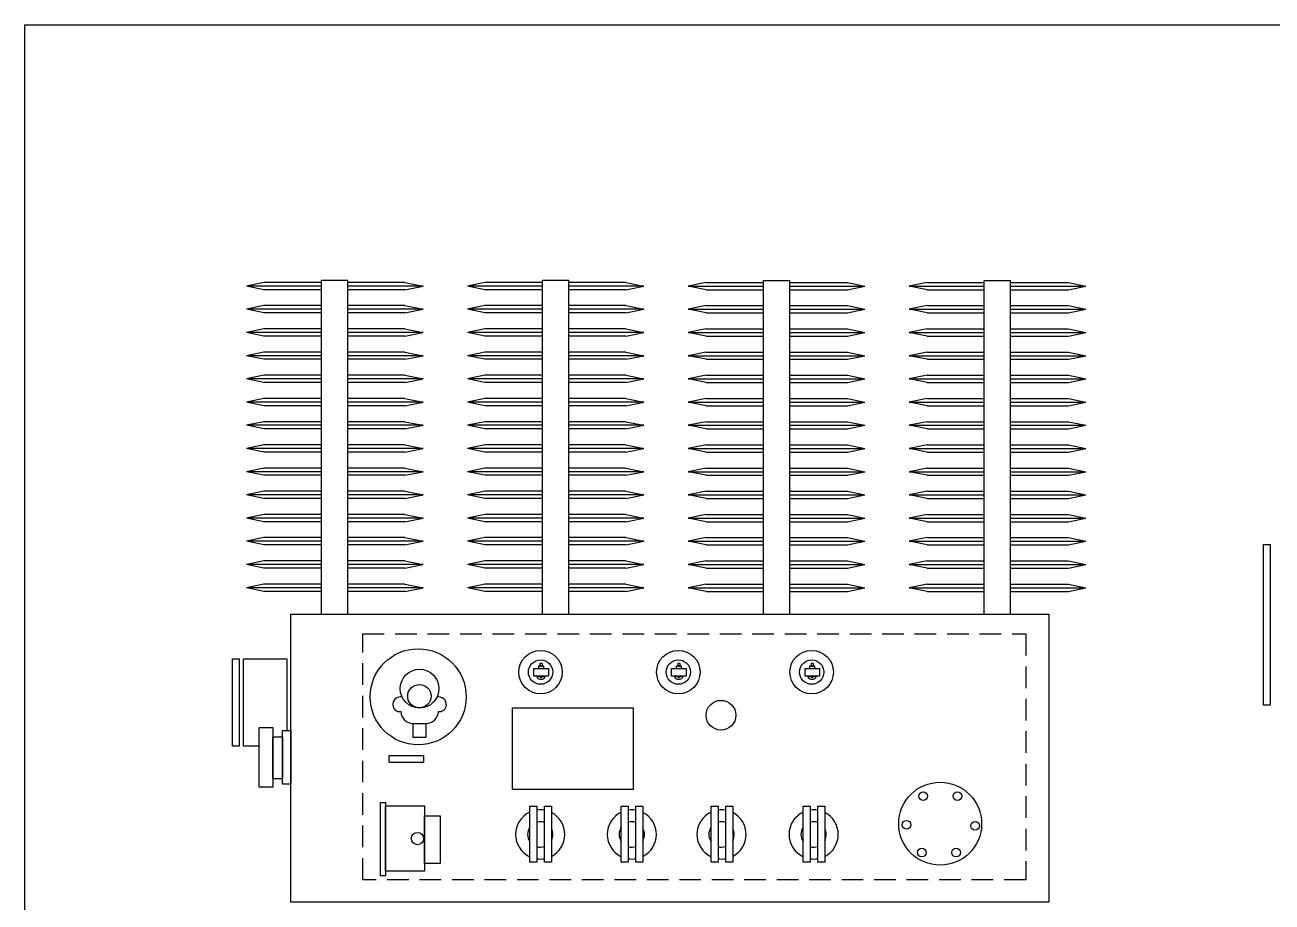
# Model space of a CAD drawing. Header units: millimetres. Extents: x 5537 to 25002, y 8409 to 18291.
# Drawn here: x 12480 to 14675, y 16723 to 18267 of the extents above; entities that cross this region are included whole.
import ezdxf

# ---------------------------------------------------------------- set-up
doc = ezdxf.new("R2010")
doc.units = ezdxf.units.MM
doc.linetypes.add('DASHED', pattern=[19.05, 12.7, -6.35])

msp = doc.modelspace()

# ---------------------------------------------------------------- linework, layer by layer
at = {"color": 1}
for p, q in [((12900.8, 17813.6), (12870.2, 17807.3)), ((13002.5, 17807.3), (12870.2, 17807.3)), ((12900.8, 17800.9), (12870.2, 17807.3)), ((13002.5, 17813.6), (12900.8, 17813.6)), ((13048.8, 17817), (13002.5, 17817)), ((13002.5, 17229.7), (13002.5, 17817)), ((13048.8, 17229.7), (13048.8, 17817)), ((13149.2, 17813.6), (13048.8, 17813.6)), ((13181, 17807.3), (13048.8, 17807.3)), ((13149.2, 17813.6), (13181, 17807.3)), ((13149.2, 17800.9), (13181, 17807.3)), ((13289.6, 17813.6), (13259.1, 17807.3)), ((13391.3, 17807.3), (13259.1, 17807.3)), ((13289.6, 17800.9), (13259.1, 17807.3)), ((13391.3, 17813.6), (13289.6, 17813.6)), ((13437.6, 17817), (13391.3, 17817)), ((13391.3, 17229.7), (13391.3, 17817)), ((13437.6, 17229.7), (13437.6, 17817)), ((13538.1, 17813.6), (13437.6, 17813.6)), ((13569.8, 17807.3), (13437.6, 17807.3)), ((13538.1, 17813.6), (13569.8, 17807.3)), ((13538.1, 17800.9), (13569.8, 17807.3)), ((13679.7, 17813.6), (13647.9, 17807.3)), ((13647.9, 17807.3), (13780.2, 17807.3)), ((13679.7, 17800.9), (13647.9, 17807.3)), ((13679.7, 17813.6), (13780.2, 17813.6)), ((13780.2, 17817), (13826.4, 17817)), ((13780.2, 17229.7), (13780.2, 17817)), ((13826.4, 17229.7), (13826.4, 17817)), ((13826.4, 17813.6), (13928.2, 17813.6)), ((13826.4, 17807.3), (13958.7, 17807.3)), ((13928.2, 17813.6), (13958.7, 17807.3)), ((13928.2, 17800.9), (13958.7, 17807.3)), ((14068.5, 17813.6), (14036.8, 17807.3)), ((14036.8, 17807.3), (14169, 17807.3)), ((14068.5, 17800.9), (14036.8, 17807.3)), ((14068.5, 17813.6), (14169, 17813.6)), ((14169, 17817), (14215.3, 17817)), ((14169, 17229.7), (14169, 17817)), ((14215.3, 17229.7), (14215.3, 17817)), ((14215.3, 17813.6), (14317, 17813.6)), ((14215.3, 17807.3), (14347.5, 17807.3)), ((14317, 17813.6), (14347.5, 17807.3)), ((14317, 17800.9), (14347.5, 17807.3)), ((13002.5, 17800.9), (12900.8, 17800.9)), ((13149.2, 17800.9), (13048.8, 17800.9)), ((13391.3, 17800.9), (13289.6, 17800.9)), ((13538.1, 17800.9), (13437.6, 17800.9)), ((13679.7, 17800.9), (13780.2, 17800.9)), ((13826.4, 17800.9), (13928.2, 17800.9)), ((14068.5, 17800.9), (14169, 17800.9)), ((14215.3, 17800.9), (14317, 17800.9)), ((12900.8, 17772.8), (12870.2, 17766.4)), ((13002.5, 17766.4), (12870.2, 17766.4)), ((12900.8, 17760), (12870.2, 17766.4)), ((13002.5, 17772.8), (12900.8, 17772.8)), ((13002.5, 17760), (12900.8, 17760)), ((13149.2, 17772.8), (13048.8, 17772.8)), ((13181, 17766.4), (13048.8, 17766.4)), ((13149.2, 17760), (13048.8, 17760)), ((13149.2, 17772.8), (13181, 17766.4)), ((13149.2, 17760), (13181, 17766.4)), ((13289.6, 17772.8), (13259.1, 17766.4)), ((13391.3, 17766.4), (13259.1, 17766.4)), ((13289.6, 17760), (13259.1, 17766.4)), ((13391.3, 17772.8), (13289.6, 17772.8)), ((13391.3, 17760), (13289.6, 17760)), ((13538.1, 17772.8), (13437.6, 17772.8)), ((13569.8, 17766.4), (13437.6, 17766.4)), ((13538.1, 17760), (13437.6, 17760)), ((13538.1, 17772.8), (13569.8, 17766.4)), ((13538.1, 17760), (13569.8, 17766.4)), ((13679.7, 17772.8), (13647.9, 17766.4)), ((13647.9, 17766.4), (13780.2, 17766.4)), ((13679.7, 17760), (13647.9, 17766.4)), ((13679.7, 17772.8), (13780.2, 17772.8)), ((13679.7, 17760), (13780.2, 17760)), ((13826.4, 17772.8), (13928.2, 17772.8)), ((13826.4, 17766.4), (13958.7, 17766.4)), ((13826.4, 17760), (13928.2, 17760)), ((13928.2, 17772.8), (13958.7, 17766.4)), ((13928.2, 17760), (13958.7, 17766.4)), ((14068.5, 17772.8), (14036.8, 17766.4)), ((14036.8, 17766.4), (14169, 17766.4)), ((14068.5, 17760), (14036.8, 17766.4)), ((14068.5, 17772.8), (14169, 17772.8)), ((14068.5, 17760), (14169, 17760)), ((14215.3, 17772.8), (14317, 17772.8)), ((14215.3, 17766.4), (14347.5, 17766.4)), ((14215.3, 17760), (14317, 17760)), ((14317, 17772.8), (14347.5, 17766.4)), ((14317, 17760), (14347.5, 17766.4)), ((12900.8, 17731.9), (12870.2, 17725.6)), ((13002.5, 17725.6), (12870.2, 17725.6)), ((12900.8, 17719.2), (12870.2, 17725.6)), ((13002.5, 17731.9), (12900.8, 17731.9)), ((13002.5, 17719.2), (12900.8, 17719.2)), ((13149.2, 17731.9), (13048.8, 17731.9)), ((13181, 17725.6), (13048.8, 17725.6)), ((13149.2, 17719.2), (13048.8, 17719.2)), ((13149.2, 17731.9), (13181, 17725.6)), ((13149.2, 17719.2), (13181, 17725.6)), ((13289.6, 17731.9), (13259.1, 17725.6)), ((13391.3, 17725.6), (13259.1, 17725.6)), ((13289.6, 17719.2), (13259.1, 17725.6)), ((13391.3, 17731.9), (13289.6, 17731.9)), ((13391.3, 17719.2), (13289.6, 17719.2)), ((13538.1, 17731.9), (13437.6, 17731.9)), ((13569.8, 17725.6), (13437.6, 17725.6)), ((13538.1, 17719.2), (13437.6, 17719.2)), ((13538.1, 17731.9), (13569.8, 17725.6)), ((13538.1, 17719.2), (13569.8, 17725.6)), ((13679.7, 17731.9), (13647.9, 17725.6)), ((13647.9, 17725.6), (13780.2, 17725.6)), ((13679.7, 17719.2), (13647.9, 17725.6)), ((13679.7, 17731.9), (13780.2, 17731.9)), ((13679.7, 17719.2), (13780.2, 17719.2)), ((13826.4, 17731.9), (13928.2, 17731.9)), ((13826.4, 17725.6), (13958.7, 17725.6)), ((13826.4, 17719.2), (13928.2, 17719.2)), ((13928.2, 17731.9), (13958.7, 17725.6)), ((13928.2, 17719.2), (13958.7, 17725.6)), ((14068.5, 17731.9), (14036.8, 17725.6)), ((14036.8, 17725.6), (14169, 17725.6)), ((14068.5, 17719.2), (14036.8, 17725.6)), ((14068.5, 17731.9), (14169, 17731.9)), ((14068.5, 17719.2), (14169, 17719.2)), ((14215.3, 17731.9), (14317, 17731.9)), ((14215.3, 17725.6), (14347.5, 17725.6)), ((14215.3, 17719.2), (14317, 17719.2)), ((14317, 17731.9), (14347.5, 17725.6)), ((14317, 17719.2), (14347.5, 17725.6)), ((12900.8, 17691.1), (12870.2, 17684.7)), ((13002.5, 17684.7), (12870.2, 17684.7)), ((12900.8, 17678.3), (12870.2, 17684.7)), ((13002.5, 17691.1), (12900.8, 17691.1)), ((13002.5, 17678.3), (12900.8, 17678.3)), ((13149.2, 17691.1), (13048.8, 17691.1)), ((13181, 17684.7), (13048.8, 17684.7)), ((13149.2, 17678.3), (13048.8, 17678.3)), ((13149.2, 17691.1), (13181, 17684.7)), ((13149.2, 17678.3), (13181, 17684.7)), ((13289.6, 17691.1), (13259.1, 17684.7)), ((13391.3, 17684.7), (13259.1, 17684.7)), ((13289.6, 17678.3), (13259.1, 17684.7)), ((13391.3, 17691.1), (13289.6, 17691.1)), ((13391.3, 17678.3), (13289.6, 17678.3)), ((13538.1, 17691.1), (13437.6, 17691.1)), ((13569.8, 17684.7), (13437.6, 17684.7)), ((13538.1, 17678.3), (13437.6, 17678.3)), ((13538.1, 17691.1), (13569.8, 17684.7)), ((13538.1, 17678.3), (13569.8, 17684.7)), ((13679.7, 17691.1), (13647.9, 17684.7)), ((13647.9, 17684.7), (13780.2, 17684.7)), ((13679.7, 17678.3), (13647.9, 17684.7)), ((13679.7, 17691.1), (13780.2, 17691.1)), ((13679.7, 17678.3), (13780.2, 17678.3)), ((13826.4, 17691.1), (13928.2, 17691.1)), ((13826.4, 17684.7), (13958.7, 17684.7)), ((13826.4, 17678.3), (13928.2, 17678.3)), ((13928.2, 17691.1), (13958.7, 17684.7)), ((13928.2, 17678.3), (13958.7, 17684.7)), ((14068.5, 17691.1), (14036.8, 17684.7)), ((14036.8, 17684.7), (14169, 17684.7)), ((14068.5, 17678.3), (14036.8, 17684.7)), ((14068.5, 17691.1), (14169, 17691.1)), ((14068.5, 17678.3), (14169, 17678.3)), ((14215.3, 17691.1), (14317, 17691.1)), ((14215.3, 17684.7), (14347.5, 17684.7)), ((14215.3, 17678.3), (14317, 17678.3)), ((14317, 17691.1), (14347.5, 17684.7)), ((14317, 17678.3), (14347.5, 17684.7)), ((12900.8, 17650.2), (12870.2, 17643.9)), ((13002.5, 17650.2), (12900.8, 17650.2)), ((13149.2, 17650.2), (13048.8, 17650.2)), ((13149.2, 17650.2), (13181, 17643.9)), ((13289.6, 17650.2), (13259.1, 17643.9)), ((13391.3, 17650.2), (13289.6, 17650.2)), ((13538.1, 17650.2), (13437.6, 17650.2)), ((13538.1, 17650.2), (13569.8, 17643.9)), ((13679.7, 17650.2), (13647.9, 17643.9)), ((13679.7, 17650.2), (13780.2, 17650.2)), ((13826.4, 17650.2), (13928.2, 17650.2)), ((13928.2, 17650.2), (13958.7, 17643.9)), ((14068.5, 17650.2), (14036.8, 17643.9)), ((14068.5, 17650.2), (14169, 17650.2)), ((14215.3, 17650.2), (14317, 17650.2)), ((14317, 17650.2), (14347.5, 17643.9)), ((13002.5, 17643.9), (12870.2, 17643.9)), ((12900.8, 17637.5), (12870.2, 17643.9)), ((13002.5, 17637.5), (12900.8, 17637.5)), ((13181, 17643.9), (13048.8, 17643.9)), ((13149.2, 17637.5), (13048.8, 17637.5)), ((13149.2, 17637.5), (13181, 17643.9)), ((13391.3, 17643.9), (13259.1, 17643.9)), ((13289.6, 17637.5), (13259.1, 17643.9)), ((13391.3, 17637.5), (13289.6, 17637.5)), ((13569.8, 17643.9), (13437.6, 17643.9)), ((13538.1, 17637.5), (13437.6, 17637.5)), ((13538.1, 17637.5), (13569.8, 17643.9)), ((13647.9, 17643.9), (13780.2, 17643.9)), ((13679.7, 17637.5), (13647.9, 17643.9)), ((13679.7, 17637.5), (13780.2, 17637.5)), ((13826.4, 17643.9), (13958.7, 17643.9)), ((13826.4, 17637.5), (13928.2, 17637.5)), ((13928.2, 17637.5), (13958.7, 17643.9)), ((14036.8, 17643.9), (14169, 17643.9)), ((14068.5, 17637.5), (14036.8, 17643.9)), ((14068.5, 17637.5), (14169, 17637.5)), ((14215.3, 17643.9), (14347.5, 17643.9)), ((14215.3, 17637.5), (14317, 17637.5)), ((14317, 17637.5), (14347.5, 17643.9)), ((12900.8, 17609.4), (12870.2, 17603)), ((13002.5, 17609.4), (12900.8, 17609.4)), ((13149.2, 17609.4), (13048.8, 17609.4)), ((13149.2, 17609.4), (13181, 17603)), ((13289.6, 17609.4), (13259.1, 17603)), ((13391.3, 17609.4), (13289.6, 17609.4)), ((13538.1, 17609.4), (13437.6, 17609.4)), ((13538.1, 17609.4), (13569.8, 17603)), ((13679.7, 17609.4), (13647.9, 17603)), ((13679.7, 17609.4), (13780.2, 17609.4)), ((13826.4, 17609.4), (13928.2, 17609.4)), ((13928.2, 17609.4), (13958.7, 17603)), ((14068.5, 17609.4), (14036.8, 17603)), ((14068.5, 17609.4), (14169, 17609.4)), ((14215.3, 17609.4), (14317, 17609.4)), ((14317, 17609.4), (14347.5, 17603)), ((13002.5, 17603), (12870.2, 17603)), ((12900.8, 17596.6), (12870.2, 17603)), ((13002.5, 17596.6), (12900.8, 17596.6)), ((13181, 17603), (13048.8, 17603)), ((13149.2, 17596.6), (13048.8, 17596.6)), ((13149.2, 17596.6), (13181, 17603)), ((13391.3, 17603), (13259.1, 17603)), ((13289.6, 17596.6), (13259.1, 17603)), ((13391.3, 17596.6), (13289.6, 17596.6)), ((13569.8, 17603), (13437.6, 17603)), ((13538.1, 17596.6), (13437.6, 17596.6)), ((13538.1, 17596.6), (13569.8, 17603)), ((13647.9, 17603), (13780.2, 17603)), ((13679.7, 17596.6), (13647.9, 17603)), ((13679.7, 17596.6), (13780.2, 17596.6)), ((13826.4, 17603), (13958.7, 17603)), ((13826.4, 17596.6), (13928.2, 17596.6)), ((13928.2, 17596.6), (13958.7, 17603)), ((14036.8, 17603), (14169, 17603)), ((14068.5, 17596.6), (14036.8, 17603)), ((14068.5, 17596.6), (14169, 17596.6)), ((14215.3, 17603), (14347.5, 17603)), ((14215.3, 17596.6), (14317, 17596.6)), ((14317, 17596.6), (14347.5, 17603)), ((12900.8, 17568.5), (12870.2, 17562.1)), ((13002.5, 17562.1), (12870.2, 17562.1)), ((12900.8, 17555.8), (12870.2, 17562.1)), ((13002.5, 17568.5), (12900.8, 17568.5)), ((13149.2, 17568.5), (13048.8, 17568.5)), ((13181, 17562.1), (13048.8, 17562.1)), ((13149.2, 17568.5), (13181, 17562.1)), ((13149.2, 17555.8), (13181, 17562.1)), ((13289.6, 17568.5), (13259.1, 17562.1)), ((13391.3, 17562.1), (13259.1, 17562.1)), ((13289.6, 17555.8), (13259.1, 17562.1)), ((13391.3, 17568.5), (13289.6, 17568.5)), ((13538.1, 17568.5), (13437.6, 17568.5)), ((13569.8, 17562.1), (13437.6, 17562.1)), ((13538.1, 17568.5), (13569.8, 17562.1)), ((13538.1, 17555.8), (13569.8, 17562.1)), ((13679.7, 17568.5), (13647.9, 17562.1)), ((13647.9, 17562.1), (13780.2, 17562.1)), ((13679.7, 17555.8), (13647.9, 17562.1)), ((13679.7, 17568.5), (13780.2, 17568.5)), ((13826.4, 17568.5), (13928.2, 17568.5)), ((13826.4, 17562.1), (13958.7, 17562.1)), ((13928.2, 17568.5), (13958.7, 17562.1)), ((13928.2, 17555.8), (13958.7, 17562.1)), ((14068.5, 17568.5), (14036.8, 17562.1)), ((14036.8, 17562.1), (14169, 17562.1)), ((14068.5, 17555.8), (14036.8, 17562.1)), ((14068.5, 17568.5), (14169, 17568.5)), ((14215.3, 17568.5), (14317, 17568.5)), ((14215.3, 17562.1), (14347.5, 17562.1)), ((14317, 17568.5), (14347.5, 17562.1)), ((14317, 17555.8), (14347.5, 17562.1)), ((13002.5, 17555.8), (12900.8, 17555.8)), ((13149.2, 17555.8), (13048.8, 17555.8)), ((13391.3, 17555.8), (13289.6, 17555.8)), ((13538.1, 17555.8), (13437.6, 17555.8)), ((13679.7, 17555.8), (13780.2, 17555.8)), ((13826.4, 17555.8), (13928.2, 17555.8)), ((14068.5, 17555.8), (14169, 17555.8)), ((14215.3, 17555.8), (14317, 17555.8)), ((12900.8, 17527.7), (12870.2, 17521.3)), ((13002.5, 17521.3), (12870.2, 17521.3)), ((12900.8, 17514.9), (12870.2, 17521.3)), ((13002.5, 17527.7), (12900.8, 17527.7)), ((13149.2, 17527.7), (13048.8, 17527.7)), ((13181, 17521.3), (13048.8, 17521.3)), ((13149.2, 17527.7), (13181, 17521.3)), ((13149.2, 17514.9), (13181, 17521.3)), ((13289.6, 17527.7), (13259.1, 17521.3)), ((13391.3, 17521.3), (13259.1, 17521.3)), ((13289.6, 17514.9), (13259.1, 17521.3)), ((13391.3, 17527.7), (13289.6, 17527.7)), ((13538.1, 17527.7), (13437.6, 17527.7)), ((13569.8, 17521.3), (13437.6, 17521.3)), ((13538.1, 17527.7), (13569.8, 17521.3)), ((13538.1, 17514.9), (13569.8, 17521.3)), ((13679.7, 17527.7), (13647.9, 17521.3)), ((13647.9, 17521.3), (13780.2, 17521.3)), ((13679.7, 17514.9), (13647.9, 17521.3)), ((13679.7, 17527.7), (13780.2, 17527.7)), ((13826.4, 17527.7), (13928.2, 17527.7)), ((13826.4, 17521.3), (13958.7, 17521.3)), ((13928.2, 17527.7), (13958.7, 17521.3)), ((13928.2, 17514.9), (13958.7, 17521.3)), ((14068.5, 17527.7), (14036.8, 17521.3)), ((14036.8, 17521.3), (14169, 17521.3)), ((14068.5, 17514.9), (14036.8, 17521.3)), ((14068.5, 17527.7), (14169, 17527.7)), ((14215.3, 17527.7), (14317, 17527.7)), ((14215.3, 17521.3), (14347.5, 17521.3)), ((14317, 17527.7), (14347.5, 17521.3)), ((14317, 17514.9), (14347.5, 17521.3)), ((13002.5, 17514.9), (12900.8, 17514.9)), ((13149.2, 17514.9), (13048.8, 17514.9)), ((13391.3, 17514.9), (13289.6, 17514.9)), ((13538.1, 17514.9), (13437.6, 17514.9)), ((13679.7, 17514.9), (13780.2, 17514.9)), ((13826.4, 17514.9), (13928.2, 17514.9)), ((14068.5, 17514.9), (14169, 17514.9)), ((14215.3, 17514.9), (14317, 17514.9)), ((12900.8, 17486.8), (12870.2, 17480.4)), ((13002.5, 17480.4), (12870.2, 17480.4)), ((12900.8, 17474.1), (12870.2, 17480.4)), ((13002.5, 17486.8), (12900.8, 17486.8)), ((13002.5, 17474.1), (12900.8, 17474.1)), ((13149.2, 17486.8), (13048.8, 17486.8)), ((13181, 17480.4), (13048.8, 17480.4)), ((13149.2, 17474.1), (13048.8, 17474.1)), ((13149.2, 17486.8), (13181, 17480.4)), ((13149.2, 17474.1), (13181, 17480.4)), ((13289.6, 17486.8), (13259.1, 17480.4)), ((13391.3, 17480.4), (13259.1, 17480.4)), ((13289.6, 17474.1), (13259.1, 17480.4)), ((13391.3, 17486.8), (13289.6, 17486.8)), ((13391.3, 17474.1), (13289.6, 17474.1)), ((13538.1, 17486.8), (13437.6, 17486.8)), ((13569.8, 17480.4), (13437.6, 17480.4)), ((13538.1, 17474.1), (13437.6, 17474.1)), ((13538.1, 17486.8), (13569.8, 17480.4)), ((13538.1, 17474.1), (13569.8, 17480.4)), ((13679.7, 17486.8), (13647.9, 17480.4)), ((13647.9, 17480.4), (13780.2, 17480.4)), ((13679.7, 17474.1), (13647.9, 17480.4)), ((13679.7, 17486.8), (13780.2, 17486.8)), ((13679.7, 17474.1), (13780.2, 17474.1)), ((13826.4, 17486.8), (13928.2, 17486.8)), ((13826.4, 17480.4), (13958.7, 17480.4)), ((13826.4, 17474.1), (13928.2, 17474.1)), ((13928.2, 17486.8), (13958.7, 17480.4)), ((13928.2, 17474.1), (13958.7, 17480.4)), ((14068.5, 17486.8), (14036.8, 17480.4)), ((14036.8, 17480.4), (14169, 17480.4)), ((14068.5, 17474.1), (14036.8, 17480.4)), ((14068.5, 17486.8), (14169, 17486.8)), ((14068.5, 17474.1), (14169, 17474.1)), ((14215.3, 17486.8), (14317, 17486.8)), ((14215.3, 17480.4), (14347.5, 17480.4)), ((14215.3, 17474.1), (14317, 17474.1)), ((14317, 17486.8), (14347.5, 17480.4)), ((14317, 17474.1), (14347.5, 17480.4)), ((12900.8, 17446), (12870.2, 17439.6)), ((13002.5, 17439.6), (12870.2, 17439.6)), ((12900.8, 17433.2), (12870.2, 17439.6)), ((13002.5, 17446), (12900.8, 17446)), ((13002.5, 17433.2), (12900.8, 17433.2)), ((13149.2, 17446), (13048.8, 17446)), ((13181, 17439.6), (13048.8, 17439.6)), ((13149.2, 17433.2), (13048.8, 17433.2)), ((13149.2, 17446), (13181, 17439.6)), ((13149.2, 17433.2), (13181, 17439.6)), ((13289.6, 17446), (13259.1, 17439.6)), ((13391.3, 17439.6), (13259.1, 17439.6)), ((13289.6, 17433.2), (13259.1, 17439.6)), ((13391.3, 17446), (13289.6, 17446)), ((13391.3, 17433.2), (13289.6, 17433.2)), ((13538.1, 17446), (13437.6, 17446)), ((13569.8, 17439.6), (13437.6, 17439.6)), ((13538.1, 17433.2), (13437.6, 17433.2)), ((13538.1, 17446), (13569.8, 17439.6)), ((13538.1, 17433.2), (13569.8, 17439.6)), ((13679.7, 17446), (13647.9, 17439.6)), ((13647.9, 17439.6), (13780.2, 17439.6)), ((13679.7, 17433.2), (13647.9, 17439.6)), ((13679.7, 17446), (13780.2, 17446)), ((13679.7, 17433.2), (13780.2, 17433.2)), ((13826.4, 17446), (13928.2, 17446)), ((13826.4, 17439.6), (13958.7, 17439.6)), ((13826.4, 17433.2), (13928.2, 17433.2)), ((13928.2, 17446), (13958.7, 17439.6)), ((13928.2, 17433.2), (13958.7, 17439.6)), ((14068.5, 17446), (14036.8, 17439.6)), ((14036.8, 17439.6), (14169, 17439.6)), ((14068.5, 17433.2), (14036.8, 17439.6)), ((14068.5, 17446), (14169, 17446)), ((14068.5, 17433.2), (14169, 17433.2)), ((14215.3, 17446), (14317, 17446)), ((14215.3, 17439.6), (14347.5, 17439.6)), ((14215.3, 17433.2), (14317, 17433.2)), ((14317, 17446), (14347.5, 17439.6)), ((14317, 17433.2), (14347.5, 17439.6)), ((12900.8, 17405.1), (12870.2, 17398.7)), ((13002.5, 17398.7), (12870.2, 17398.7)), ((12900.8, 17392.4), (12870.2, 17398.7)), ((13002.5, 17405.1), (12900.8, 17405.1)), ((13002.5, 17392.4), (12900.8, 17392.4)), ((13149.2, 17405.1), (13048.8, 17405.1)), ((13181, 17398.7), (13048.8, 17398.7)), ((13149.2, 17392.4), (13048.8, 17392.4)), ((13149.2, 17405.1), (13181, 17398.7)), ((13149.2, 17392.4), (13181, 17398.7)), ((13289.6, 17405.1), (13259.1, 17398.7)), ((13391.3, 17398.7), (13259.1, 17398.7)), ((13289.6, 17392.4), (13259.1, 17398.7)), ((13391.3, 17405.1), (13289.6, 17405.1)), ((13391.3, 17392.4), (13289.6, 17392.4)), ((13538.1, 17405.1), (13437.6, 17405.1)), ((13569.8, 17398.7), (13437.6, 17398.7)), ((13538.1, 17392.4), (13437.6, 17392.4)), ((13538.1, 17405.1), (13569.8, 17398.7)), ((13538.1, 17392.4), (13569.8, 17398.7)), ((13679.7, 17405.1), (13647.9, 17398.7)), ((13647.9, 17398.7), (13780.2, 17398.7)), ((13679.7, 17392.4), (13647.9, 17398.7)), ((13679.7, 17405.1), (13780.2, 17405.1)), ((13679.7, 17392.4), (13780.2, 17392.4)), ((13826.4, 17405.1), (13928.2, 17405.1)), ((13826.4, 17398.7), (13958.7, 17398.7)), ((13826.4, 17392.4), (13928.2, 17392.4)), ((13928.2, 17405.1), (13958.7, 17398.7)), ((13928.2, 17392.4), (13958.7, 17398.7)), ((14068.5, 17405.1), (14036.8, 17398.7)), ((14036.8, 17398.7), (14169, 17398.7)), ((14068.5, 17392.4), (14036.8, 17398.7)), ((14068.5, 17405.1), (14169, 17405.1)), ((14068.5, 17392.4), (14169, 17392.4)), ((14215.3, 17405.1), (14317, 17405.1)), ((14215.3, 17398.7), (14347.5, 17398.7)), ((14215.3, 17392.4), (14317, 17392.4)), ((14317, 17405.1), (14347.5, 17398.7)), ((14317, 17392.4), (14347.5, 17398.7)), ((12900.8, 17364.3), (12870.2, 17357.9)), ((13002.5, 17364.3), (12900.8, 17364.3)), ((13149.2, 17364.3), (13048.8, 17364.3)), ((13149.2, 17364.3), (13181, 17357.9)), ((13289.6, 17364.3), (13259.1, 17357.9)), ((13391.3, 17364.3), (13289.6, 17364.3)), ((13538.1, 17364.3), (13437.6, 17364.3)), ((13538.1, 17364.3), (13569.8, 17357.9)), ((13679.7, 17364.3), (13647.9, 17357.9)), ((13679.7, 17364.3), (13780.2, 17364.3)), ((13826.4, 17364.3), (13928.2, 17364.3)), ((13928.2, 17364.3), (13958.7, 17357.9)), ((14068.5, 17364.3), (14036.8, 17357.9)), ((14068.5, 17364.3), (14169, 17364.3)), ((14215.3, 17364.3), (14317, 17364.3)), ((14317, 17364.3), (14347.5, 17357.9)), ((13002.5, 17357.9), (12870.2, 17357.9)), ((12900.8, 17351.5), (12870.2, 17357.9)), ((13002.5, 17351.5), (12900.8, 17351.5)), ((13181, 17357.9), (13048.8, 17357.9)), ((13149.2, 17351.5), (13048.8, 17351.5)), ((13149.2, 17351.5), (13181, 17357.9)), ((13391.3, 17357.9), (13259.1, 17357.9)), ((13289.6, 17351.5), (13259.1, 17357.9)), ((13391.3, 17351.5), (13289.6, 17351.5)), ((13569.8, 17357.9), (13437.6, 17357.9)), ((13538.1, 17351.5), (13437.6, 17351.5)), ((13538.1, 17351.5), (13569.8, 17357.9)), ((13647.9, 17357.9), (13780.2, 17357.9)), ((13679.7, 17351.5), (13647.9, 17357.9)), ((13679.7, 17351.5), (13780.2, 17351.5)), ((13826.4, 17357.9), (13958.7, 17357.9)), ((13826.4, 17351.5), (13928.2, 17351.5)), ((13928.2, 17351.5), (13958.7, 17357.9)), ((14036.8, 17357.9), (14169, 17357.9)), ((14068.5, 17351.5), (14036.8, 17357.9)), ((14068.5, 17351.5), (14169, 17351.5)), ((14215.3, 17357.9), (14347.5, 17357.9)), ((14215.3, 17351.5), (14317, 17351.5)), ((14317, 17351.5), (14347.5, 17357.9)), ((12900.8, 17323.4), (12870.2, 17317)), ((13002.5, 17323.4), (12900.8, 17323.4)), ((13149.2, 17323.4), (13048.8, 17323.4)), ((13149.2, 17323.4), (13181, 17317)), ((13289.6, 17323.4), (13259.1, 17317)), ((13391.3, 17323.4), (13289.6, 17323.4)), ((13538.1, 17323.4), (13437.6, 17323.4)), ((13538.1, 17323.4), (13569.8, 17317)), ((13679.7, 17323.4), (13647.9, 17317)), ((13679.7, 17323.4), (13780.2, 17323.4)), ((13826.4, 17323.4), (13928.2, 17323.4)), ((13928.2, 17323.4), (13958.7, 17317)), ((14068.5, 17323.4), (14036.8, 17317)), ((14068.5, 17323.4), (14169, 17323.4)), ((14215.3, 17323.4), (14317, 17323.4)), ((14317, 17323.4), (14347.5, 17317)), ((13002.5, 17317), (12870.2, 17317)), ((12900.8, 17310.7), (12870.2, 17317)), ((13002.5, 17310.7), (12900.8, 17310.7)), ((13181, 17317), (13048.8, 17317)), ((13149.2, 17310.7), (13048.8, 17310.7)), ((13149.2, 17310.7), (13181, 17317)), ((13391.3, 17317), (13259.1, 17317)), ((13289.6, 17310.7), (13259.1, 17317)), ((13391.3, 17310.7), (13289.6, 17310.7)), ((13569.8, 17317), (13437.6, 17317)), ((13538.1, 17310.7), (13437.6, 17310.7)), ((13538.1, 17310.7), (13569.8, 17317)), ((13647.9, 17317), (13780.2, 17317)), ((13679.7, 17310.7), (13647.9, 17317)), ((13679.7, 17310.7), (13780.2, 17310.7)), ((13826.4, 17317), (13958.7, 17317)), ((13826.4, 17310.7), (13928.2, 17310.7)), ((13928.2, 17310.7), (13958.7, 17317)), ((14036.8, 17317), (14169, 17317)), ((14068.5, 17310.7), (14036.8, 17317)), ((14068.5, 17310.7), (14169, 17310.7)), ((14215.3, 17317), (14347.5, 17317)), ((14215.3, 17310.7), (14317, 17310.7)), ((14317, 17310.7), (14347.5, 17317)), ((12900.8, 17282.6), (12870.2, 17276.2)), ((13002.5, 17276.2), (12870.2, 17276.2)), ((12900.8, 17269.8), (12870.2, 17276.2)), ((13002.5, 17282.6), (12900.8, 17282.6)), ((13149.2, 17282.6), (13048.8, 17282.6)), ((13181, 17276.2), (13048.8, 17276.2)), ((13149.2, 17282.6), (13181, 17276.2)), ((13149.2, 17269.8), (13181, 17276.2)), ((13289.6, 17282.6), (13259.1, 17276.2)), ((13391.3, 17276.2), (13259.1, 17276.2)), ((13289.6, 17269.8), (13259.1, 17276.2)), ((13391.3, 17282.6), (13289.6, 17282.6)), ((13538.1, 17282.6), (13437.6, 17282.6)), ((13569.8, 17276.2), (13437.6, 17276.2)), ((13538.1, 17282.6), (13569.8, 17276.2)), ((13538.1, 17269.8), (13569.8, 17276.2)), ((13679.7, 17282.6), (13647.9, 17276.2)), ((13647.9, 17276.2), (13780.2, 17276.2)), ((13679.7, 17269.8), (13647.9, 17276.2)), ((13679.7, 17282.6), (13780.2, 17282.6)), ((13826.4, 17282.6), (13928.2, 17282.6)), ((13826.4, 17276.2), (13958.7, 17276.2)), ((13928.2, 17282.6), (13958.7, 17276.2)), ((13928.2, 17269.8), (13958.7, 17276.2)), ((14068.5, 17282.6), (14036.8, 17276.2)), ((14036.8, 17276.2), (14169, 17276.2)), ((14068.5, 17269.8), (14036.8, 17276.2)), ((14068.5, 17282.6), (14169, 17282.6)), ((14215.3, 17282.6), (14317, 17282.6)), ((14215.3, 17276.2), (14347.5, 17276.2)), ((14317, 17282.6), (14347.5, 17276.2)), ((14317, 17269.8), (14347.5, 17276.2)), ((13002.5, 17269.8), (12900.8, 17269.8)), ((13149.2, 17269.8), (13048.8, 17269.8)), ((13391.3, 17269.8), (13289.6, 17269.8)), ((13538.1, 17269.8), (13437.6, 17269.8)), ((13679.7, 17269.8), (13780.2, 17269.8)), ((13826.4, 17269.8), (13928.2, 17269.8)), ((14068.5, 17269.8), (14169, 17269.8)), ((14215.3, 17269.8), (14317, 17269.8))]:
    msp.add_line(p, q, dxfattribs=at)
at = {"color": 1, "linetype": 'DASHED', "ltscale": 3}
for p, q in [((13074.8, 17194.8), (14241.8, 17194.8)), ((13074.8, 16762.1), (13074.8, 17194.8)), ((14241.8, 17194.8), (14241.8, 16762.1)), ((14241.8, 16762.1), (13074.8, 16762.1))]:
    msp.add_line(p, q, dxfattribs=at)
at = {"color": 1}
for points in [[(12480.3, 18267), (19036.3, 18267), (19036.3, 15281.6), (12480.3, 15281.6)], [(14660.6, 17352.4), (14672.4, 17352.4), (14672.4, 17069.2), (14660.6, 17069.2)], [(12948.5, 17229.7), (14282.7, 17229.7), (14282.7, 16722.7), (12948.5, 16722.7)], [(12845.5, 17151.1), (12857.4, 17151.1), (12857.4, 16997.2), (12845.5, 16997.2)], [(13376.2, 17134.2), (13401.8, 17134.2), (13401.8, 17120.7), (13376.2, 17120.7)], [(13384.3, 17134.2), (13393.7, 17134.2), (13393.7, 17138.2), (13384.3, 17138.2)], [(13386.9, 17138.2), (13391.1, 17138.1), (13391.1, 17142.8), (13386.9, 17142.9)], [(13618.6, 17134.2), (13644.3, 17134.2), (13644.3, 17120.7), (13618.6, 17120.7)], [(13626.7, 17134.2), (13636.2, 17134.2), (13636.2, 17138.2), (13626.7, 17138.2)], [(13629.4, 17138.2), (13633.5, 17138.1), (13633.5, 17142.8), (13629.4, 17142.9)], [(13853.4, 17134.2), (13879, 17134.2), (13879, 17120.7), (13853.4, 17120.7)], [(13861.5, 17134.2), (13870.9, 17134.2), (13870.9, 17138.2), (13861.5, 17138.2)], [(13864.1, 17138.2), (13868.3, 17138.1), (13868.3, 17142.8), (13864.1, 17142.9)], [(13338.5, 17064.6), (13550.8, 17064.6), (13550.8, 16921.2), (13338.5, 16921.2)], [(13163.6, 17037.2), (13186.2, 17037.2), (13186.2, 17012.4), (13163.6, 17012.4)], [(12892.7, 17029.8), (12916.8, 17029.8), (12916.8, 16925), (12892.7, 16925)], [(12916.8, 17013.8), (12933.5, 17013.8), (12933.5, 16939.7), (12916.8, 16939.7)], [(12933.5, 17024.7), (12948.5, 17024.7), (12948.5, 16930.3), (12933.5, 16930.3)], [(13121.6, 16981), (13182.1, 16981), (13182.1, 16968.6), (13121.6, 16968.6)], [(13106.3, 16897.8), (13114.9, 16897.8), (13114.9, 16769.2), (13106.3, 16769.2)], [(13114.9, 16892), (13183.9, 16892), (13183.9, 16777.3), (13114.9, 16777.3)], [(13368.9, 16891.8), (13381.3, 16891.8), (13381.3, 16792.9), (13368.9, 16792.9)], [(13394.7, 16891.8), (13407, 16891.8), (13407, 16792.9), (13394.7, 16792.9)], [(13530, 16891.8), (13542.4, 16891.8), (13542.4, 16792.9), (13530, 16792.9)], [(13555.8, 16891.8), (13568.2, 16891.8), (13568.2, 16792.9), (13555.8, 16792.9)], [(13688, 16891.8), (13700.4, 16891.8), (13700.4, 16792.9), (13688, 16792.9)], [(13713.8, 16891.8), (13726.1, 16891.8), (13726.1, 16792.9), (13713.8, 16792.9)], [(13850.2, 16891.8), (13862.6, 16891.8), (13862.6, 16792.9), (13850.2, 16792.9)], [(13876, 16891.8), (13888.4, 16891.8), (13888.4, 16792.9), (13876, 16792.9)], [(13183.9, 16874.8), (13211.4, 16874.8), (13211.4, 16790.5), (13183.9, 16790.5)]]:
    msp.add_lwpolyline(points, close=True, dxfattribs=at)
for points in [[(12892.7, 16997.2), (12865.3, 16997.2), (12865.3, 17151.1), (12941.3, 17151.1), (12941.3, 17024.7)], [(13381.9, 17118.7), (13381.9, 17120.7), (13395.6, 17120.7), (13395.6, 17118.7)], [(13624.3, 17118.7), (13624.3, 17120.7), (13638, 17120.7), (13638, 17118.7)], [(13859.1, 17118.7), (13859.1, 17120.7), (13872.7, 17120.7), (13872.7, 17118.7)]]:
    msp.add_lwpolyline(points, dxfattribs=at)
for centre, radius in [((13172.5, 17084.1), 84.5), ((13387.9, 17127.6), 38.3), ((13387.9, 17127.6), 21.4), ((13630.4, 17127.6), 38.3), ((13630.4, 17127.6), 21.4), ((13865.1, 17127.6), 38.3), ((13865.1, 17127.6), 21.4), ((13174.9, 17098.5), 34.1), ((13174.6, 17085.2), 20.6), ((13705.5, 17051.7), 26.2), ((14091.3, 16860.7), 73), ((14061.3, 16909.1), 7.67), ((14121.6, 16909.1), 7.67), ((14032.1, 16858.9), 7.67), ((14152.7, 16857), 7.67), ((13171.2, 16834.6), 10.9), ((14059, 16809.8), 7.67), ((14119.3, 16809.8), 7.67)]:
    msp.add_circle(centre, radius, dxfattribs=at)
for centre, radius, start, end in [((13388.7, 17123.2), 8.17, 213.0956, 326.9044), ((13388.7, 17120.7), 2.45, 180, 0), ((13631.2, 17123.2), 8.17, 213.0956, 326.9044), ((13631.2, 17120.7), 2.45, 180, 0), ((13865.9, 17123.2), 8.17, 213.0956, 326.9044), ((13865.9, 17120.7), 2.45, 180, 0), ((13141.3, 17070.7), 13.5, 77.9625, 186.0073), ((13208.6, 17070.7), 13.5, 353.9927, 102.1574), ((13140.1, 17070.4), 12.4, 184.993, 277.685), ((13163.6, 17059.1), 21.9, 182.7062, 270), ((13186.2, 17059.1), 21.9, 270, 357.2938), ((13209.7, 17070.4), 12.4, 262.315, 355.007), ((13387.3, 16841.8), 43.3, 115.1805, 244.8195), ((13387.3, 16841.8), 43.3, 80.2529, 98.0468), ((13548.5, 16841.8), 43.3, 115.1805, 244.8195), ((13548.5, 16841.8), 43.3, 80.2529, 98.0468), ((13706.4, 16841.8), 43.3, 115.1805, 244.8195), ((13706.4, 16841.8), 43.3, 80.2529, 98.0468), ((13868.6, 16841.8), 43.3, 115.1805, 244.8195), ((13868.6, 16841.8), 43.3, 80.2529, 98.0468), ((13387.3, 16841.8), 22.3, 70.8138, 105.7672), ((13387.3, 16841.8), 43.3, 297.0514, 62.9486), ((13548.5, 16841.8), 22.3, 70.8138, 105.7672), ((13548.5, 16841.8), 43.3, 297.0514, 62.9486), ((13706.4, 16841.8), 22.3, 70.8138, 105.7672), ((13706.4, 16841.8), 43.3, 297.0514, 62.9486), ((13868.6, 16841.8), 22.3, 70.8138, 105.7672), ((13868.6, 16841.8), 43.3, 297.0514, 62.9486), ((13387.3, 16841.8), 22.3, 145.6815, 214.3185), ((13387.3, 16841.8), 22.3, 331.9852, 28.0148), ((13548.5, 16841.8), 22.3, 145.6815, 214.3185), ((13548.5, 16841.8), 22.3, 331.9852, 28.0148), ((13706.4, 16841.8), 22.3, 145.6815, 214.3185), ((13706.4, 16841.8), 22.3, 331.9852, 28.0148), ((13868.6, 16841.8), 22.3, 145.6815, 214.3185), ((13868.6, 16841.8), 22.3, 331.9852, 28.0148), ((13387.3, 16841.8), 22.3, 254.2328, 289.1862), ((13548.5, 16841.8), 22.3, 254.2328, 289.1862), ((13706.4, 16841.8), 22.3, 254.2328, 289.1862), ((13868.6, 16841.8), 22.3, 254.2328, 289.1862), ((13387.3, 16841.8), 43.3, 261.9532, 279.7471), ((13548.5, 16841.8), 43.3, 261.9532, 279.7471), ((13706.4, 16841.8), 43.3, 261.9532, 279.7471), ((13868.6, 16841.8), 43.3, 261.9532, 279.7471)]:
    msp.add_arc(centre, radius, start, end, dxfattribs=at)

doc.saveas('drawing.dxf')
